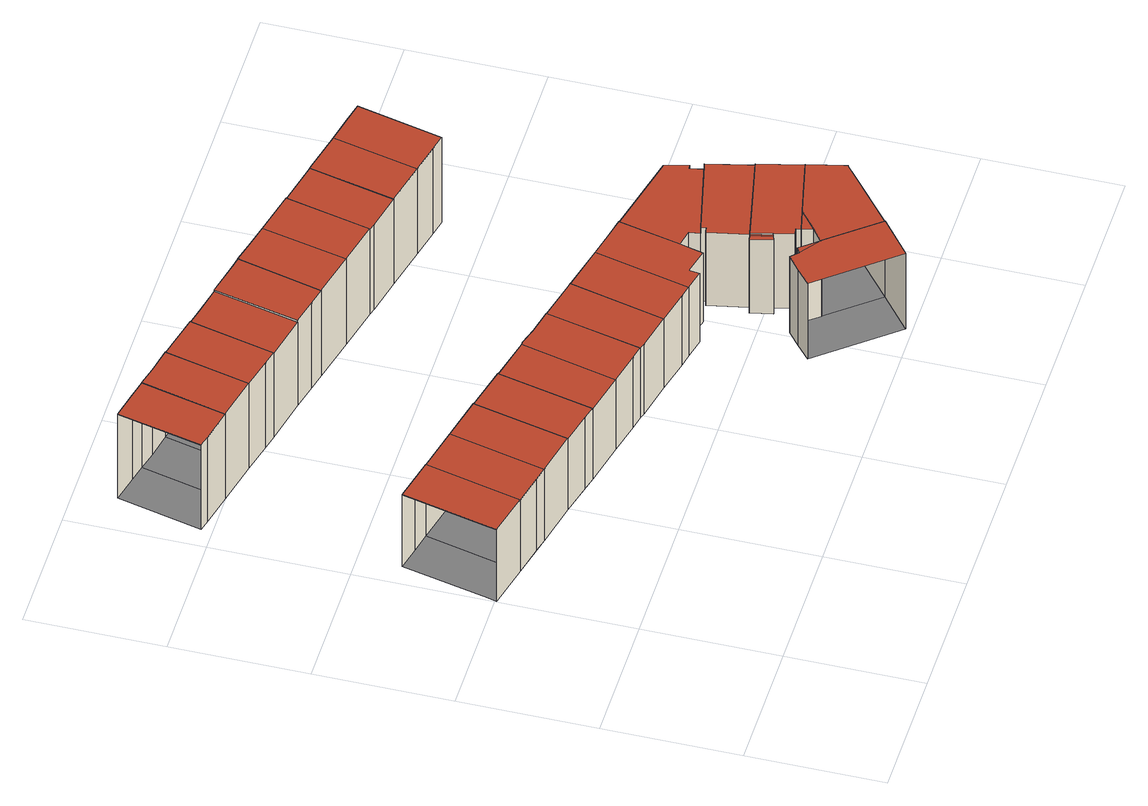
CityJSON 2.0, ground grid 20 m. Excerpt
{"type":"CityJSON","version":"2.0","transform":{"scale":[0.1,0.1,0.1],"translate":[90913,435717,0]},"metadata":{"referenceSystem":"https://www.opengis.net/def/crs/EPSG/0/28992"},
"CityObjects":{
"building1":{"type":"Building","attributes":{"TerrainHeight":1.78,"bron_tex":"UltraCAM-X 10cm juni 2008","voll_tex":"complete","bron_geo":"Lidar 15-30 punten - nov. 2008","status":"1"},"geometry":[{"type":"MultiSurface","lod":"2","boundaries":[[[0,1,2,3,4,5]],[[6,7,8,9,10]],[[1,0,11,12]],[[0,5,13,11]],[[5,4,14,6]],[[4,3,7,14]],[[3,2,15,16]],[[2,1,9,8]]],"semantics":{"surfaces":[{"type":"RoofSurface"},{"type":"GroundSurface"},{"type":"WallSurface"}],"values":[0,1,2,2,2,2,2,2]}}]},
"building2":{"type":"Building","attributes":{"TerrainHeight":1.88,"bron_tex":"UltraCAM-X 10cm juni 2008","voll_tex":"complete","bron_geo":"Lidar 15-30 punten - nov. 2008","status":"1"},"geometry":[{"type":"MultiSurface","lod":"2","boundaries":[[[17,18,16,15,19]],[[7,20,21,8]],[[16,18,20,7]],[[17,19,22,21]],[[19,15,8,22]]],"semantics":{"surfaces":[{"type":"RoofSurface"},{"type":"GroundSurface"},{"type":"WallSurface"}],"values":[0,1,2,2,2]}}]},
"building3":{"type":"Building","attributes":{"TerrainHeight":1.96,"bron_tex":"UltraCAM-X 10cm juni 2008","voll_tex":"complete","bron_geo":"Lidar 15-30 punten - nov. 2008","status":"1"},"geometry":[{"type":"MultiSurface","lod":"2","boundaries":[[[23,24,18,17]],[[20,25,26,21]],[[18,24,25,20]],[[24,23,27,28]],[[23,17,21,26]]],"semantics":{"surfaces":[{"type":"RoofSurface"},{"type":"GroundSurface"},{"type":"WallSurface"}],"values":[0,1,2,2,2]}}]},
"building4":{"type":"Building","attributes":{"TerrainHeight":0.65,"bron_tex":"UltraCAM-X 10cm juni 2008","voll_tex":"complete","bron_geo":"Lidar 15-30 punten - nov. 2008","status":"1"},"geometry":[{"type":"MultiSurface","lod":"2","boundaries":[[[29,30,31,32,33,34]],[[35,36,37,38]],[[31,30,39,40]],[[30,29,41,35]],[[29,34,36,41]],[[33,32,42,37]],[[32,31,38,42]]],"semantics":{"surfaces":[{"type":"RoofSurface"},{"type":"GroundSurface"},{"type":"WallSurface"}],"values":[0,1,2,2,2,2,2]}}]},
"building5":{"type":"Building","attributes":{"TerrainHeight":2.05,"bron_tex":"UltraCAM-X 10cm juni 2008","voll_tex":"complete","bron_geo":"Lidar 15-30 punten - nov. 2008","status":"1"},"geometry":[{"type":"MultiSurface","lod":"2","boundaries":[[[43,44,45,28,27]],[[25,46,47,26]],[[28,45,46,25]],[[45,44,48,49]],[[44,43,50,47]],[[43,27,26,50]]],"semantics":{"surfaces":[{"type":"RoofSurface"},{"type":"GroundSurface"},{"type":"WallSurface"}],"values":[0,1,2,2,2,2]}}]},
"building6":{"type":"Building","attributes":{"TerrainHeight":0.57,"bron_tex":"UltraCAM-X 10cm juni 2008","voll_tex":"complete","bron_geo":"Lidar 15-30 punten - nov. 2008","status":"1"},"geometry":[{"type":"MultiSurface","lod":"2","boundaries":[[[51,52,53,54,55]],[[36,56,57,37]],[[51,55,34,33]],[[55,54,58,36]],[[54,53,56,58]],[[53,52,59,60]],[[52,51,37,57]]],"semantics":{"surfaces":[{"type":"RoofSurface"},{"type":"GroundSurface"},{"type":"WallSurface"}],"values":[0,1,2,2,2,2,2]}}]},
"building7":{"type":"Building","attributes":{"TerrainHeight":2.23,"bron_tex":"UltraCAM-X 10cm juni 2008","voll_tex":"complete","bron_geo":"Lidar 15-30 punten - nov. 2008","status":"1"},"geometry":[{"type":"MultiSurface","lod":"2","boundaries":[[[49,48,61,62]],[[46,63,64,47]],[[49,62,63,46]],[[61,48,47,64]]],"semantics":{"surfaces":[{"type":"RoofSurface"},{"type":"GroundSurface"},{"type":"WallSurface"}],"values":[0,1,2,2]}}]},
"building8":{"type":"Building","attributes":{"TerrainHeight":0.65,"bron_tex":"UltraCAM-X 10cm juni 2008","voll_tex":"complete","bron_geo":"Lidar 15-30 punten - nov. 2008","status":"1"},"geometry":[{"type":"MultiSurface","lod":"2","boundaries":[[[65,66,67,60,59]],[[56,68,69,57]],[[60,67,68,56]],[[67,66,70,71]],[[66,65,72,69]],[[65,59,57,72]]],"semantics":{"surfaces":[{"type":"RoofSurface"},{"type":"GroundSurface"},{"type":"WallSurface"}],"values":[0,1,2,2,2,2]}}]},
"building9":{"type":"Building","attributes":{"TerrainHeight":2.27,"bron_tex":"UltraCAM-X 10cm juni 2008","voll_tex":"complete","bron_geo":"Lidar 15-30 punten - nov. 2008","status":"1"},"geometry":[{"type":"MultiSurface","lod":"2","boundaries":[[[73,74,75,62,61,76,77]],[[63,78,79,80,81,64]],[[62,75,78,63]],[[75,74,79,78]],[[74,73,80,79]],[[73,77,82,83]],[[77,76,84,81]],[[76,61,64,84]]],"semantics":{"surfaces":[{"type":"RoofSurface"},{"type":"GroundSurface"},{"type":"WallSurface"}],"values":[0,1,2,2,2,2,2,2]}}]},
"building10":{"type":"Building","attributes":{"TerrainHeight":0.93,"bron_tex":"UltraCAM-X 10cm juni 2008","voll_tex":"complete","bron_geo":"Lidar 15-30 punten - nov. 2008","status":"1"},"geometry":[{"type":"MultiSurface","lod":"2","boundaries":[[[85,71,70,86,87]],[[68,88,89,69]],[[71,85,90,68]],[[85,87,88,90]],[[86,70,69,89]]],"semantics":{"surfaces":[{"type":"RoofSurface"},{"type":"GroundSurface"},{"type":"WallSurface"}],"values":[0,1,2,2,2]}}]},
"building11":{"type":"Building","attributes":{"TerrainHeight":2.35,"bron_tex":"UltraCAM-X 10cm juni 2008","voll_tex":"complete","bron_geo":"Lidar 15-30 punten - nov. 2008","status":"1"},"geometry":[{"type":"MultiSurface","lod":"2","boundaries":[[[91,92,93,94,83,82]],[[80,95,96,81]],[[83,94,97,80]],[[94,93,95,97]],[[93,92,98,99]],[[92,91,100,96]],[[91,82,81,100]]],"semantics":{"surfaces":[{"type":"RoofSurface"},{"type":"GroundSurface"},{"type":"WallSurface"}],"values":[0,1,2,2,2,2,2]}}]},
"building12":{"type":"Building","attributes":{"TerrainHeight":0.63,"bron_tex":"UltraCAM-X 10cm juni 2008","voll_tex":"complete","bron_geo":"Lidar 15-30 punten - nov. 2008","status":"1"},"geometry":[{"type":"MultiSurface","lod":"2","boundaries":[[[101,102,103,104,105,106]],[[88,107,108,89]],[[101,106,87,86]],[[106,105,109,88]],[[105,104,107,109]],[[103,102,110,108]],[[102,101,89,110]]],"semantics":{"surfaces":[{"type":"RoofSurface"},{"type":"GroundSurface"},{"type":"WallSurface"}],"values":[0,1,2,2,2,2,2]}}]},
"building13":{"type":"Building","attributes":{"TerrainHeight":2.45,"bron_tex":"UltraCAM-X 10cm juni 2008","voll_tex":"complete","bron_geo":"Lidar 15-30 punten - nov. 2008","status":"1"},"geometry":[{"type":"MultiSurface","lod":"2","boundaries":[[[111,112,99,98,113,114]],[[95,115,116,96]],[[99,112,117,95]],[[112,111,115,117]],[[114,113,118,116]],[[113,98,96,118]]],"semantics":{"surfaces":[{"type":"RoofSurface"},{"type":"GroundSurface"},{"type":"WallSurface"}],"values":[0,1,2,2,2,2]}}]},
"building14":{"type":"Building","attributes":{"TerrainHeight":0.5,"bron_tex":"UltraCAM-X 10cm juni 2008","voll_tex":"complete","bron_geo":"Lidar 15-30 punten - nov. 2008","status":"1"},"geometry":[{"type":"MultiSurface","lod":"2","boundaries":[[[119,120,121,122,123]],[[107,124,125,108]],[[121,120,104,103]],[[120,119,126,107]],[[119,123,124,126]],[[122,121,108,125]]],"semantics":{"surfaces":[{"type":"RoofSurface"},{"type":"GroundSurface"},{"type":"WallSurface"}],"values":[0,1,2,2,2,2]}}]},
"building15":{"type":"Building","attributes":{"TerrainHeight":2.17,"bron_tex":"UltraCAM-X 10cm juni 2008","voll_tex":"complete","bron_geo":"Lidar 15-30 punten - nov. 2008","status":"1"},"geometry":[{"type":"MultiSurface","lod":"2","boundaries":[[[127,128,129,130,131,132,133,134]],[[132,131,135]],[[136,137,138,139,140,141,142,143,144]],[[127,134,140,139]],[[134,133,141,140]],[[133,132,142,141]],[[131,130,136,144]],[[130,129,145,146]],[[129,128,138,137]],[[132,135,143,142]],[[135,131,144,143]]],"semantics":{"surfaces":[{"type":"RoofSurface"},{"type":"GroundSurface"},{"type":"WallSurface"}],"values":[0,0,1,2,2,2,2,2,2,2,2]}}]},
"building16":{"type":"Building","attributes":{"TerrainHeight":2.42,"bron_tex":"UltraCAM-X 10cm juni 2008","voll_tex":"complete","bron_geo":"Lidar 15-30 punten - nov. 2008","status":"1"},"geometry":[{"type":"MultiSurface","lod":"2","boundaries":[[[147,148,149,111,114,150,151,152]],[[115,153,154,155,156,157,116]],[[111,149,158,115]],[[149,148,153,158]],[[148,147,159,160]],[[147,152,155,154]],[[152,151,156,155]],[[151,150,157,156]],[[150,114,116,157]]],"semantics":{"surfaces":[{"type":"RoofSurface"},{"type":"GroundSurface"},{"type":"WallSurface"}],"values":[0,1,2,2,2,2,2,2,2]}}]},
"building17":{"type":"Building","attributes":{"TerrainHeight":0.52,"bron_tex":"UltraCAM-X 10cm juni 2008","voll_tex":"complete","bron_geo":"Lidar 15-30 punten - nov. 2008","status":"1"},"geometry":[{"type":"MultiSurface","lod":"2","boundaries":[[[123,122,161,162]],[[124,163,164,125]],[[123,162,163,124]],[[162,161,165,166]],[[161,122,125,164]]],"semantics":{"surfaces":[{"type":"RoofSurface"},{"type":"GroundSurface"},{"type":"WallSurface"}],"values":[0,1,2,2,2]}}]},
"building18":{"type":"Building","attributes":{"TerrainHeight":2.45,"bron_tex":"UltraCAM-X 10cm juni 2008","voll_tex":"complete","bron_geo":"Lidar 15-30 punten - nov. 2008","status":"1"},"geometry":[{"type":"MultiSurface","lod":"2","boundaries":[[[146,145,167,168,169,170,171,172]],[[173,174,175]],[[176,177,178,179,180,137,136,181]],[[182,173,176,183]],[[146,172,181,136]],[[172,171,175,174]],[[171,170,184,175]],[[170,169,178,177]],[[169,168,179,178]],[[168,167,180,179]],[[167,145,137,180]],[[174,173,176,181]]],"semantics":{"surfaces":[{"type":"RoofSurface"},{"type":"GroundSurface"},{"type":"WallSurface"}],"values":[0,0,1,2,2,2,2,2,2,2,2,2]}}]},
"building19":{"type":"Building","attributes":{"TerrainHeight":0.68,"bron_tex":"UltraCAM-X 10cm juni 2008","voll_tex":"complete","bron_geo":"Lidar 15-30 punten - nov. 2008","status":"1"},"geometry":[{"type":"MultiSurface","lod":"2","boundaries":[[[165,185,186,187,166]],[[163,188,189,164]],[[166,187,188,163]],[[186,185,190,189]],[[185,165,164,190]]],"semantics":{"surfaces":[{"type":"RoofSurface"},{"type":"GroundSurface"},{"type":"WallSurface"}],"values":[0,1,2,2,2]}}]},
"building20":{"type":"Building","attributes":{"TerrainHeight":2.45,"bron_tex":"UltraCAM-X 10cm juni 2008","voll_tex":"complete","bron_geo":"Lidar 15-30 punten - nov. 2008","status":"1"},"geometry":[{"type":"MultiSurface","lod":"2","boundaries":[[[184,191,192,193,194,195,173,182]],[[196,197,198,199]],[[200,201,197,196]],[[202,203,177,176,204,205,206,207,208]],[[192,191,209,210]],[[191,184,177,203]],[[184,182,183,177]],[[173,195,204,176]],[[195,194,205,204]],[[194,193,206,205]],[[193,192,199,198]],[[196,199,202,211]],[[198,197,212,206]],[[200,196,211,208]],[[197,201,207,212]],[[201,200,208,207]]],"semantics":{"surfaces":[{"type":"RoofSurface"},{"type":"GroundSurface"},{"type":"WallSurface"}],"values":[0,0,0,1,2,2,2,2,2,2,2,2,2,2,2,2]}}]},
"building21":{"type":"Building","attributes":{"TerrainHeight":2.63,"bron_tex":"UltraCAM-X 10cm juni 2008","voll_tex":"complete","bron_geo":"Lidar 15-30 punten - nov. 2008","status":"1"},"geometry":[{"type":"MultiSurface","lod":"2","boundaries":[[[213,210,209,214,215,216]],[[217,218,203,202,219,220]],[[213,216,220,219]],[[216,215,217,220]],[[214,209,203,218]],[[210,213,219,202]]],"semantics":{"surfaces":[{"type":"RoofSurface"},{"type":"GroundSurface"},{"type":"WallSurface"}],"values":[0,1,2,2,2,2]}}]},
"building22":{"type":"Building","attributes":{"TerrainHeight":2.62,"bron_tex":"UltraCAM-X 10cm juni 2008","voll_tex":"complete","bron_geo":"Lidar 15-30 punten - nov. 2008","status":"1"},"geometry":[{"type":"MultiSurface","lod":"2","boundaries":[[[221,222,223,224,225,226,160,159,227,228]],[[153,229,230,231,232,233,218,217,234,154]],[[160,226,229,153]],[[226,225,230,229]],[[225,224,231,230]],[[224,223,232,231]],[[223,222,233,232]],[[222,221,218,233]],[[228,227,234,217]],[[227,159,154,234]],[[215,214,221,228]]],"semantics":{"surfaces":[{"type":"RoofSurface"},{"type":"GroundSurface"},{"type":"WallSurface"}],"values":[0,1,2,2,2,2,2,2,2,2,2]}}]},
"building23":{"type":"Building","attributes":{"TerrainHeight":0.62,"bron_tex":"UltraCAM-X 10cm juni 2008","voll_tex":"complete","bron_geo":"Lidar 15-30 punten - nov. 2008","status":"1"},"geometry":[{"type":"MultiSurface","lod":"2","boundaries":[[[235,236,237,238]],[[188,239,240,189]],[[236,235,187,186]],[[235,238,239,188]],[[237,236,189,240]]],"semantics":{"surfaces":[{"type":"RoofSurface"},{"type":"GroundSurface"},{"type":"WallSurface"}],"values":[0,1,2,2,2]}}]},
"building24":{"type":"Building","attributes":{"TerrainHeight":0.63,"bron_tex":"UltraCAM-X 10cm juni 2008","voll_tex":"complete","bron_geo":"Lidar 15-30 punten - nov. 2008","status":"1"},"geometry":[{"type":"MultiSurface","lod":"2","boundaries":[[[237,241,242,243,244,238]],[[239,245,246,240]],[[238,244,247,239]],[[244,243,245,247]],[[243,242,248,249]],[[242,241,250,246]],[[241,237,240,250]]],"semantics":{"surfaces":[{"type":"RoofSurface"},{"type":"GroundSurface"},{"type":"WallSurface"}],"values":[0,1,2,2,2,2,2]}}]}
},
"vertices":[
[5,411,133],[2,398,133],[66,383,133],[99,523,133],[68,530,133],[34,538,133],[34,538,0],[99,523,0],[66,383,0],[2,398,0],[5,411,0],[5,411,132],[2,398,132],[34,538,132],[68,530,0],[66,383,132],[99,523,132],
[132,368,132],[165,508,132],[112,373,132],[165,508,0],[132,368,0],[112,373,0],
[198,353,132],[230,493,132],[230,493,0],[198,353,0],[198,353,131],[230,493,131],
[101,931,156],[61,940,156],[32,816,156],[49,812,156],[98,801,156],[127,925,156],[61,940,0],[127,925,0],[98,801,0],[32,816,0],[61,940,155],[32,816,155],[101,931,0],[49,812,0],
[245,342,131],[264,337,131],[296,477,131],[296,477,0],[264,337,0],[264,337,129],[296,477,129],[245,342,0],
[98,801,157],[163,786,157],[192,910,157],[154,918,157],[127,925,157],[192,910,0],[163,786,0],[154,918,0],[163,786,156],[192,910,156],
[328,322,129],[361,462,129],[361,462,0],[328,322,0],
[208,775,156],[230,770,156],[259,894,156],[259,894,0],[230,770,0],[230,770,154],[259,894,154],[208,775,0],
[428,446,129],[391,454,129],[365,462,129],[376,311,129],[396,307,129],[365,462,0],[391,454,0],[428,446,0],[396,307,0],[396,307,128],[428,446,128],[376,311,0],
[284,888,154],[298,755,154],[326,879,154],[326,879,0],[298,755,0],[284,888,0],
[405,304,128],[460,292,128],[493,431,128],[487,432,128],[493,431,0],[460,292,0],[487,432,0],[460,292,127],[493,431,127],[405,304,0],
[298,755,157],[336,746,157],[362,740,157],[392,864,157],[377,867,157],[326,879,157],[392,864,0],[362,740,0],[377,867,0],[336,746,0],
[561,415,127],[496,430,127],[510,280,127],[529,276,127],[561,415,0],[529,276,0],[496,430,0],[510,280,0],
[419,857,158],[392,864,158],[362,740,158],[429,724,158],[457,848,158],[457,848,0],[429,724,0],[419,857,0],
[565,121,140],[656,10,140],[709,53,140],[650,126,140],[650,125,140],[620,147,140],[609,158,140],[587,140,140],[628,153,140],[650,126,0],[709,53,0],[656,10,0],[565,121,0],[587,140,0],[609,158,0],[620,147,0],[628,153,0],[650,125,0],[709,53,138],[650,126,138],
[607,310,127],[627,400,127],[600,406,127],[559,269,127],[561,284,127],[598,275,127],[627,400,0],[607,310,0],[598,275,0],[561,284,0],[559,269,0],[600,406,0],[607,310,125],[627,400,125],
[494,709,158],[522,833,158],[522,833,0],[494,709,0],[494,709,156],[522,833,156],
[787,118,138],[800,129,138],[802,130,138],[789,186,138],[701,166,138],[671,142,138],[667,158,137],[671,142,137],[701,166,137],[667,158,0],[789,186,0],[802,130,0],[800,129,0],[787,118,0],[671,142,0],[749,177,137],[749,177,0],[789,186,137],
[505,706,156],[559,694,156],[588,818,156],[588,818,0],[559,694,0],[505,706,0],
[773,251,137],[641,222,137],[649,192,137],[656,163,137],[666,165,137],[636,221,138],[643,190,138],[649,192,135],[641,222,136],[631,220,136],[638,188,136],[641,222,0],[773,251,0],[666,165,0],[656,163,0],[649,192,0],[638,188,0],[631,220,0],[773,251,135],[641,222,135],[636,221,0],[643,190,0],
[629,280,135],[757,317,135],[636,289,135],[638,282,135],[636,289,0],[757,317,0],[629,280,0],[638,282,0],
[757,317,125],[757,320,125],[753,337,125],[759,338,125],[750,372,125],[744,373,125],[633,305,125],[636,289,125],[744,373,0],[750,372,0],[759,338,0],[753,337,0],[757,320,0],[633,305,0],
[588,818,157],[559,694,157],[624,679,157],[652,803,157],[652,803,0],[624,679,0],
[668,669,157],[691,663,157],[720,788,157],[689,795,157],[720,788,0],[691,663,0],[689,795,0],[691,663,156],[720,788,156],[668,669,0]
]}
